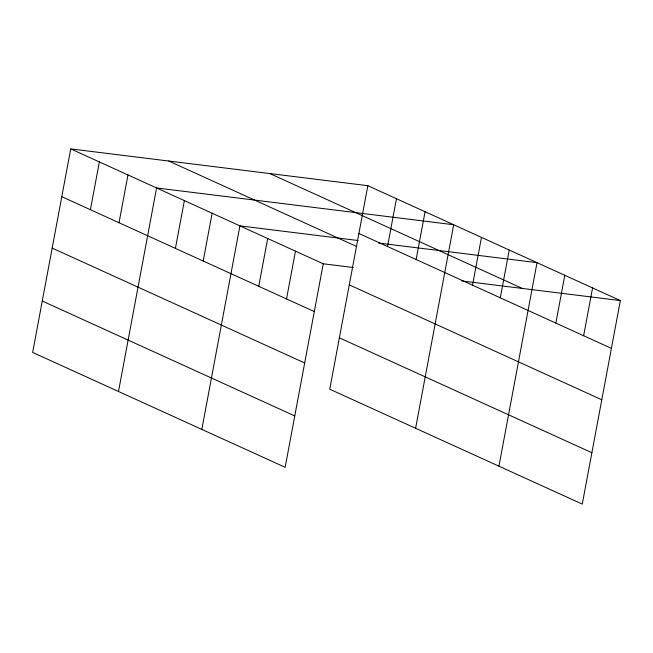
<?xml version="1.0" encoding="UTF-8"?>
<svg xmlns="http://www.w3.org/2000/svg" width="653" height="653" viewBox="0 0 653 653"><rect width="100%" height="100%" fill="white"/><g stroke="black" fill="none" stroke-linecap="round" stroke-linejoin="round"><path stroke-width="0.98" d="M70.736 148.9L32.65 352.424L285.157 467.311L323.243 263.788L70.736 148.9L367.843 185.689L620.35 300.576L582.264 504.1L329.757 389.212L367.843 185.689M90.408 209.719L99.354 161.92M119.026 222.738L127.972 174.939M118.503 391.49L156.589 187.958L453.696 224.746L415.61 428.278M175.42 248.393L184.366 200.602M203.197 261.029L212.143 213.237M201.826 429.405L239.92 225.873L358.162 240.516M258.751 286.308L267.697 238.508M286.528 298.943L295.466 251.152M387.515 246.499L396.461 198.708M416.132 259.527L425.079 211.727M472.527 285.181L481.473 237.382M500.304 297.817L509.25 250.026M498.933 466.185L537.019 262.661L378.373 243.014M555.85 323.096L564.796 275.297M583.627 335.732L592.573 287.932M323.243 263.788L353.257 267.501M461.695 280.929L620.35 300.576M269.795 173.543L522.302 288.43M358.897 233.48L611.404 348.367M168.784 161.038L356.481 246.442M349.282 284.871L601.788 399.758M61.798 196.692L314.297 311.579M339.372 337.821L591.879 452.709M52.175 248.083L304.682 362.978M42.265 301.033L294.772 415.92"/></g></svg>
